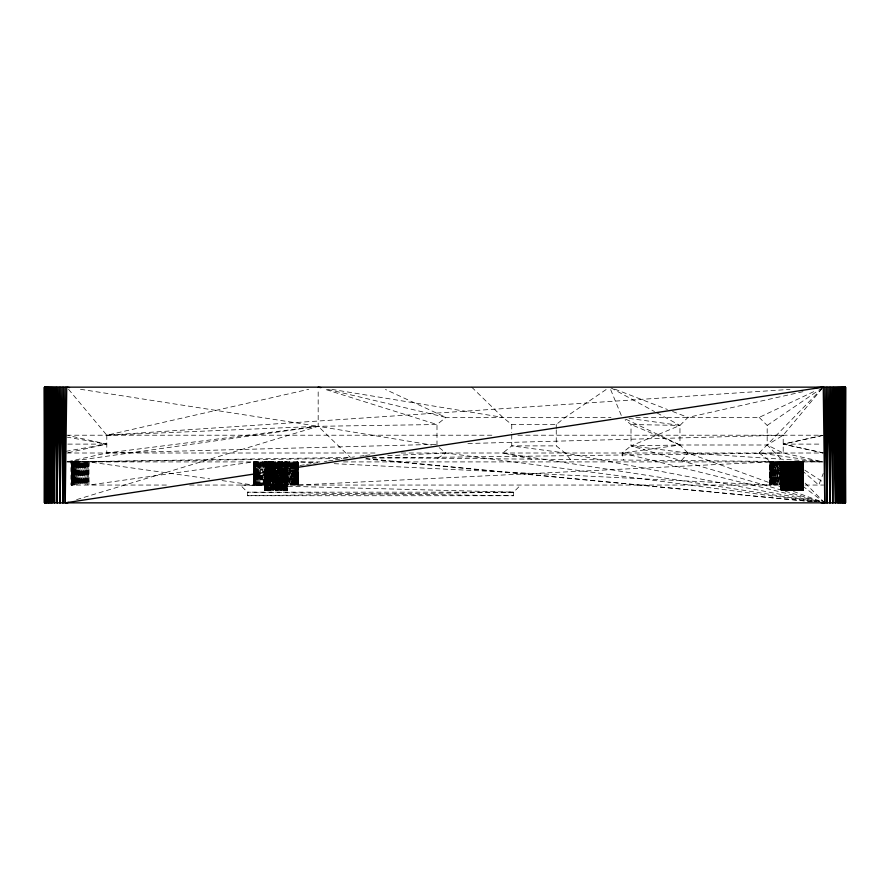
<?xml version="1.0" encoding="UTF-8"?>
<svg xmlns="http://www.w3.org/2000/svg" width="890" height="890" viewBox="0 0 890 890"><rect width="100%" height="100%" fill="white"/><g stroke="black" fill="none" stroke-linecap="round" stroke-linejoin="round"><path stroke-width="0.67" stroke-dasharray="4.45 3.34" d="M334.217 463.679L769.85 485.05L770.061 461.91L770.317 485.05L770.673 461.91L771.129 485.05L771.697 461.91L772.342 485.05L773.087 461.91L773.922 485.05L774.845 461.91L775.835 485.05L776.914 461.91L778.06 485.05L779.273 461.91L780.541 485.05L781.865 461.91L782.099 490.39L782.466 461.91L782.877 490.39L783.334 461.91L783.834 490.39L784.368 461.91L784.947 490.39L785.558 461.91L786.204 490.39L786.882 461.91L787.572 490.39L788.295 461.91L789.03 490.39L789.786 461.91L790.554 490.39L790.587 461.91L792.1 485.05M297.761 470.076L298.094 485.05L769.85 461.91L770.061 485.05L770.317 461.91L770.673 485.05L771.129 461.91L771.697 485.05L772.342 461.91L773.087 485.05L773.922 461.91L774.845 485.05L775.835 461.91L776.914 485.05L778.06 461.91L779.273 485.05L780.541 461.91L781.865 485.05L783.233 461.91L784.646 485.05L786.093 461.91L787.572 485.05L789.074 461.91L789.786 490.39L790.554 461.91L791.321 490.39L791.344 461.91L792.1 490.39L792.879 461.91L793.646 490.39L794.414 461.91L795.171 490.39L795.905 461.91L796.628 490.39L797.318 461.91L797.996 490.39L798.642 461.91L799.253 490.39L799.832 461.91L800.366 490.39L800.866 461.91L801.323 490.39L801.734 461.91L802.101 490.39L802.413 461.91L802.68 490.39L802.891 461.91L803.058 490.39L803.169 461.91L803.214 490.39L780.986 490.39L780.975 461.91L781.142 490.39L781.309 461.91L781.52 490.39L781.787 461.91L783.233 485.05L784.646 461.91L786.093 485.05L787.572 461.91L789.074 485.05L790.587 461.91L791.321 490.39L792.1 461.91L823.105 482.069M166.408 485.05L71.2 485.05L71.245 461.91L71.367 485.05L71.567 461.91L71.856 485.05L72.224 461.91L72.668 485.05L73.191 461.91L73.792 485.05L74.46 461.91L75.194 485.05L75.995 461.91L76.852 485.05L77.764 461.91L78.732 485.05L79.755 461.91L80.812 485.05L81.913 461.91L83.037 485.05L84.194 461.91L85.373 485.05L86.575 461.91L87.787 485.05L89 461.91L209.74 478.876M222.088 480.611L253.65 485.05L253.672 475.527M253.672 474.159L253.706 461.91L89 485.05L87.787 461.91L86.575 485.05L85.373 461.91L84.194 485.05L83.037 461.91L81.913 485.05L80.812 461.91L79.755 485.05L78.732 461.91L77.764 485.05L76.852 461.91L75.995 485.05L75.194 461.91L74.46 485.05L73.792 461.91L73.191 485.05L72.668 461.91L72.224 485.05L71.856 461.91L71.567 485.05L71.367 461.91L71.245 485.05L71.2 461.91L71.245 485.05M268.257 474.159L267.567 485.05L266.9 474.159L266.143 485.05L266.143 471.433L265.899 490.39L265.687 471.4L265.587 490.39L265.409 471.4L265.32 490.39L265.175 471.4L265.109 490.39L264.998 471.4L264.942 490.39L264.875 471.4L264.831 490.39L264.82 471.4L264.831 490.39L287.014 490.39L287.014 461.91L288.338 485.05L289.595 461.91L290.785 485.05L291.508 470.076M268.257 472.801L267.567 461.91L266.9 472.801L266.143 461.91L265.498 472.801L264.775 461.91L264.152 472.801M298.094 485.05L298.139 467.35L298.15 485.05L298.117 470.076M297.85 468.719L297.939 461.91L297.983 468.719L298.094 461.91L298.139 465.993L298.15 461.91L316.184 462.8M769.85 485.05L769.85 461.91M781.865 485.05L781.865 461.91L781.787 490.39L781.898 461.91L782.099 490.39L782.221 461.91L782.466 490.39L782.599 461.91L782.877 490.39L783.011 461.91L783.334 490.39L783.467 461.91L783.834 490.39L783.968 461.91L784.368 490.39L784.502 461.91L784.947 490.39L785.08 461.91L785.558 490.39L785.681 461.91L786.204 490.39L786.315 461.91L786.882 490.39L786.982 461.91L787.572 490.39L787.672 461.91L788.295 490.39L788.373 461.91L789.03 490.39L789.096 461.91L789.786 490.39L789.842 461.91L790.554 490.39L790.821 461.91L791.321 490.39L791.588 461.91L792.1 490.39L792.1 461.91L792.879 490.39L793.124 461.91L793.646 490.39L793.635 461.91L794.414 490.39L794.392 461.91L795.171 490.39L795.393 461.91L795.905 490.39L796.116 461.91L796.628 490.39L796.828 461.91L797.318 490.39L797.518 461.91L797.996 490.39L798.174 461.91L798.642 490.39L798.808 461.91L799.253 490.39L799.398 461.91L799.832 490.39L799.965 461.91L800.366 490.39L800.488 461.91L800.866 490.39L800.978 461.91L801.323 490.39L801.423 461.91L801.734 490.39L801.823 461.91L802.101 490.39L802.168 461.91L802.413 490.39L802.469 461.91L802.68 490.39L802.724 461.91L802.891 490.39L802.891 461.91L803.058 490.39L803.058 461.91L803.169 490.39L803.147 461.91L802.891 490.39L802.68 461.91L802.413 490.39L802.101 461.91L801.734 490.39L801.323 461.91L800.866 490.39L800.366 461.91L799.832 490.39L799.253 461.91L798.642 490.39L797.996 461.91L797.318 490.39L796.628 461.91L795.905 490.39L795.171 461.91L794.414 490.39L793.635 461.91L792.879 490.39L792.356 461.91L792.1 490.39L791.321 461.91L790.554 490.39L790.053 461.91L789.786 490.39L789.308 461.91L789.03 490.39L788.562 461.91L788.295 490.39L787.839 461.91L787.572 490.39L787.138 461.91L786.882 490.39L786.46 461.91L786.204 490.39L785.814 461.91L785.558 490.39L785.08 461.91L784.947 490.39L784.602 461.91L784.368 490.39L783.968 461.91L783.834 490.39L783.467 461.91L783.334 490.39L783.011 461.91L782.877 490.39L782.599 461.91L782.466 490.39L782.221 461.91L782.099 490.39L781.898 461.91L781.787 490.39L781.631 461.91L781.52 490.39L781.398 461.91L781.309 490.39L781.142 461.91L781.031 490.39L780.997 461.91L781.142 490.39L781.22 461.91L781.309 490.39L781.52 461.91L781.787 490.39L782.099 461.91L782.466 490.39L782.877 461.91L783.334 490.39L783.834 461.91L784.368 490.39L784.947 461.91L785.558 490.39L786.204 461.91L786.882 490.39L787.572 461.91L788.295 490.39L789.03 461.91L790.587 485.05L792.1 461.91L818.8 485.05L823.25 473.48M781.387 461.91L781.309 490.39L781.309 461.91M803.169 490.39L803.169 461.91M264.775 470.076L264.831 461.91L265.398 470.042L265.32 461.91M284.566 467.339L284.666 461.91L285.123 490.39L285.534 461.91L285.901 490.39L286.213 461.91L286.48 490.39L286.691 461.91L286.858 490.39L286.969 461.91L285.657 485.05L284.822 471.433M284.288 468.696L284.666 490.39L285.123 461.91L285.534 490.39L285.901 461.91L286.213 490.39L286.48 461.91L286.691 490.39L286.858 461.91L286.969 490.39L286.969 461.91L286.981 490.39L286.969 461.91M253.672 472.801L253.706 485.05L253.973 475.527M254.006 474.159L253.861 461.91L253.784 474.159L253.706 461.91L253.672 471.433M265.509 470.042L265.587 461.91M793.646 461.91L793.646 490.39L793.891 461.91L794.414 490.39L794.648 461.91L795.171 490.39L795.171 461.91L795.171 490.39M265.81 470.042L265.899 461.91L266.01 470.042M802.101 490.39L802.413 461.91M253.995 474.159L254.139 461.91L254.34 474.159L254.507 461.91L254.763 474.159L254.996 461.91L255.297 474.159L255.575 461.91L255.931 474.159L256.253 461.91L256.665 474.159M266.388 470.042L266.143 461.91M297.416 470.076L297.661 485.05L297.839 470.076M797.284 461.91L797.318 490.39L797.952 461.91L797.996 490.39L798.597 461.91L798.642 490.39L799.209 461.91L799.253 490.39L799.787 461.91L799.832 490.39L800.321 461.91L800.366 490.39L800.822 461.91L801.323 490.39L801.69 461.91L801.734 490.39L801.734 461.91M266.021 471.4L266.266 490.39L266.544 471.4M266.555 470.042L266.677 461.91L266.811 470.042M254.028 475.527L254.139 485.05L254.295 475.527L254.507 485.05L255.23 475.527M266.399 471.4L266.677 490.39L266.978 471.4M267 470.042L267.134 461.91L267.278 470.042M296.982 470.076L297.293 485.05L297.527 470.076M297.549 468.719L297.661 461.91L297.738 468.719M266.833 471.4L267.134 490.39L267.467 471.4M267.634 461.91L267.79 470.042M283.187 468.696L283.632 490.39L283.632 468.696L284.166 490.39L284.544 468.696M267.3 471.4L267.634 490.39L267.99 471.4M268.024 470.042L268.168 461.91L268.335 470.042M283.632 490.39L284.043 468.696L284.166 490.39M284.166 461.91L283.721 470.076M267.812 471.4L268.168 490.39L268.558 471.4M268.58 470.042L268.747 461.91L268.925 470.042M277.591 471.433L278.225 461.91L278.971 490.39L279.705 461.91L280.428 490.39L281.118 461.91L281.796 490.39L282.442 461.91L283.053 490.39L283.487 468.696M283.521 467.339L283.632 461.91M296.437 470.076L296.804 485.05L297.115 470.076M297.149 468.719L297.293 461.91L297.394 468.719M268.368 471.4L268.747 490.39L269.158 471.4M269.192 470.042L269.358 461.91L269.548 470.042M268.958 471.4L269.358 490.39L269.792 471.4M269.826 470.042L270.004 461.91L270.193 470.042M277.669 470.042L278.214 490.39L278.971 461.91L279.705 490.39L280.428 461.91L281.118 490.39L281.796 461.91L282.442 490.39L282.909 468.696M283.053 461.91L283.165 467.339M269.581 471.4L270.004 490.39L270.682 461.91L271.372 490.39L272.095 461.91L272.829 490.39L273.586 461.91L275.121 485.05M270.226 471.4L270.682 490.39L271.372 461.91L272.095 490.39L272.829 461.91L273.586 490.39L274.354 461.91L275.121 490.39L275.9 461.91L276.134 468.719M795.905 490.39L795.905 461.91L795.905 490.39L796.595 461.91L796.628 490.39L796.628 461.91M295.791 470.076L296.225 485.05L296.604 470.076M296.637 468.719L296.804 461.91L296.949 468.719M268.335 472.801L269.025 461.91L269.726 472.801L270.516 461.91L272.04 485.05L273.575 461.91L274.354 490.39L275.121 461.91L276.679 485.05L277.491 472.801L278.225 485.05L279.76 461.91L281.285 485.05L282.775 461.91L283.287 470.076M268.335 474.159L269.025 485.05L269.726 474.159L270.516 485.05L272.04 461.91L273.575 485.05L275.121 461.91L275.9 490.39L276.456 470.042M276.49 468.696L276.679 461.91L277.313 471.433M276.679 485.05L276.178 470.076L276.679 490.39L277.224 470.042M277.268 468.696L277.446 461.91L277.636 468.696M276.901 470.042L277.446 490.39L277.992 470.042M278.036 468.696L278.214 461.91L279.76 485.05L281.285 461.91L282.775 485.05L283.632 471.433M255.33 475.527L255.575 485.05L255.853 475.527M295.046 470.076L295.547 485.05L295.992 470.076M296.025 468.719L296.225 461.91L296.392 468.719M255.975 475.527L256.253 485.05L256.576 475.527M256.62 474.159L257.032 461.91L257.488 474.159M294.212 470.076L294.768 485.05L295.269 470.076M295.313 468.719L295.547 461.91L295.747 468.719M256.709 475.527L257.032 485.05L257.388 475.527M257.444 474.159L257.9 461.91L258.4 474.159L258.857 461.91L259.402 474.159L259.891 461.91L260.492 474.159M293.277 470.076L293.9 485.05L294.468 470.076M294.512 468.719L294.768 461.91L295.002 468.719M257.544 475.527L257.9 485.05L258.289 475.527M292.276 470.076L292.944 485.05L293.567 470.076M293.622 468.719L293.9 461.91L294.156 468.719M258.467 475.527L258.857 485.05L259.279 475.527M291.186 470.076L291.909 485.05L292.576 470.076M292.643 468.719L292.944 461.91L293.222 468.719M259.468 475.527L259.891 485.05L260.358 475.527M260.614 470.076L261.015 461.91L261.426 470.076M291.575 468.719L291.909 461.91L292.209 468.719M260.548 475.527L261.015 485.05L261.504 475.527M261.782 470.076L262.205 461.91L262.795 472.801L263.462 461.91L264.074 472.801M283.376 471.433L284.233 485.05L285.657 461.91L287.025 485.05L288.338 461.91L289.595 485.05L290.374 470.076M290.44 468.719L290.785 461.91L291.119 468.719M261.716 475.527L262.205 485.05L262.795 474.159L263.462 485.05L264.074 474.159M681.417 460.575L687.97 453.01L823.25 461.91L759.17 453.01L823.25 387.15L783.2 435.21L767.18 445L679.96 445L631.01 445.89L622.11 453.01L623.478 460.019M247.42 495.73L513.53 495.73L513.53 492.17L240.3 485.05L247.42 492.17L247.42 495.73L513.53 492.17L520.65 485.05M802.958 391.689L687.97 417.41L679.96 425.42L631.01 445.89L631.01 424.53L625.08 419.78M531.964 459.162L502.85 453.01L511.75 445.89L556.25 445.89L565.15 453.01L570.468 459.518M471.7 387.15L502.85 417.41L511.75 424.53L556.25 424.53L565.15 417.41L608.504 387.929M824.763 502.85L767.18 445L767.18 425.42L822.104 387.929M437.646 458.261L445.89 453.01L816.497 501.76M635.827 417.41L759.17 417.41L815.707 390.71M76.607 499.624L318.175 426.31L436.99 424.53L445.89 417.41L610.996 417.41M68.53 389.286L106.8 435.21L308.685 389.308M68.085 452.71L106.8 444.11L68.085 435.51M68.085 461.61L106.8 453.01L318.175 426.31L431.528 444.989M401.245 453.01L823.25 453.01L783.2 444.11L823.25 435.21M823.328 452.865L783.2 444.11L823.328 435.366M65.904 451.308L106.8 444.11L67.262 437.157M295.714 466.171L298.45 465.737M299.819 465.514L305.292 464.647M306.649 464.424L312.123 463.557M313.491 463.334L318.965 462.466M324.427 461.587L327.164 461.154M328.532 460.931L334.006 460.063M335.374 459.841L347.678 457.883M66.75 461.91L318.175 426.31L350.415 457.438M819.557 500.948L687.97 453.01L679.96 445L622.11 453.01L819.401 501.526M351.784 457.26L354.531 456.893M360.027 456.158L364.155 455.613M365.523 455.424L371.03 454.69M435.978 444.344L106.8 453.01L106.8 435.21L789.986 389.386M387.773 455.702L445.89 453.01L436.99 445.89L436.99 424.53L324.772 389.23M106.8 435.21L318.175 426.31L318.175 389.853M467.918 443.509L783.2 435.21L783.2 453.01L821.915 461.61M348.235 457.438L68.141 461.888L341.671 458.495M372.209 458.116L783.2 453.01L767.18 445M66.75 435.21L494.306 435.21M517.913 435.21L821.87 435.21M67.862 444.11L106.8 444.11M783.2 444.11L822.138 444.11M66.75 453.01L377.638 453.01M67.262 461.91L319.844 461.91M343.484 461.91L823.25 461.91L372.565 457.649M189.681 485.05L823.595 485.05M513.53 492.17L247.42 492.17L513.53 495.73M365.623 458.895L813.705 501.793L366.391 458.617M687.97 453.01L631.01 445.89L819.456 501.293M628.996 418.367L679.96 425.42L679.96 445L631.01 424.53L679.96 425.42L655.719 412.226M502.85 453.01L817.921 501.793M80.489 389.286L318.175 426.31M331.859 389.386L502.85 417.41M819.334 501.804L565.15 453.01L511.75 445.89L511.75 433.875M327.587 389.375L445.89 417.41L385.503 389.475M614.79 389.13L667.422 409.478M672.562 411.458L687.97 417.41M625.803 419.168L679.96 445M610.863 387.806L654.506 411.558M759.17 453.01L823.673 502.016M759.17 417.41L767.18 425.42M610.685 389.675L621.587 416.153M284.233 461.91L284.733 470.076M266.143 485.05L265.498 474.159L264.775 485.05L264.152 474.159M275.9 485.05L275.121 461.91L275.121 490.39M276.857 468.696L276.679 461.91L276.679 468.719M276.089 468.696L275.9 461.91L275.9 490.39M802.925 461.91L803.058 490.39M298.094 461.91L298.117 468.719M802.869 461.91L802.891 490.39M801.323 461.91L801.323 490.39M800.866 461.91L800.866 490.39M800.366 461.91L800.366 490.39M799.832 461.91L799.832 490.39M799.253 461.91L799.253 490.39M798.642 461.91L798.642 490.39M797.996 461.91L797.996 490.39M797.318 461.91L797.318 490.39M794.414 461.91L794.414 490.39M792.879 461.91L792.879 490.39M791.321 461.91L791.321 490.39M790.587 461.91L790.554 490.39M789.786 461.91L789.786 490.39M789.074 485.05L789.074 461.91L789.03 490.39M788.295 461.91L788.295 490.39M787.572 461.91L787.572 490.39M786.882 461.91L786.882 490.39M786.204 461.91L786.204 490.39M786.093 461.91L786.093 485.05M785.558 461.91L785.558 490.39M784.947 461.91L784.947 490.39M784.646 461.91L784.646 485.05M784.368 461.91L784.368 490.39M783.834 461.91L783.834 490.39M783.334 461.91L783.334 490.39M783.233 461.91L783.233 485.05M782.877 461.91L782.877 490.39M782.466 461.91L782.466 490.39M782.099 461.91L782.099 490.39M781.52 461.91L781.52 490.39M781.142 461.91L781.142 490.39M780.541 461.91L780.541 485.05M779.273 461.91L779.273 485.05M778.06 461.91L778.06 485.05M776.914 461.91L776.914 485.05M775.835 461.91L775.835 485.05M774.845 461.91L774.845 485.05M773.922 461.91L773.922 485.05M773.087 461.91L773.087 485.05M772.342 461.91L772.342 485.05M771.697 461.91L771.697 485.05M771.129 461.91L771.129 485.05M770.673 461.91L770.673 485.05M770.317 461.91L770.317 485.05M770.061 461.91L770.061 485.05M556.25 424.53L556.25 428.535M556.25 429.87L556.25 445.89M511.75 424.53L511.75 432.54M297.939 461.91L297.939 465.993M297.939 467.35L297.939 485.05M297.661 461.91L297.661 465.993M297.661 467.35L297.661 485.05M297.293 461.91L297.293 465.993M297.293 467.35L297.293 485.05M296.804 461.91L296.804 465.993M296.804 467.35L296.804 485.05M296.225 461.91L296.225 465.993M296.225 467.35L296.225 485.05M295.547 461.91L295.547 465.993M295.547 467.35L295.547 485.05M294.768 461.91L294.768 465.993M294.768 467.35L294.768 485.05M293.9 461.91L293.9 465.993M293.9 467.35L293.9 485.05M292.944 461.91L292.944 465.993M292.944 467.35L292.944 485.05M291.909 461.91L291.909 465.993M291.909 467.35L291.909 485.05M290.785 461.91L290.785 465.993M290.785 467.35L290.785 485.05M289.595 461.91L289.595 485.05M288.338 461.91L288.338 485.05M286.858 461.91L286.858 490.39M286.691 461.91L286.691 490.39M286.48 461.91L286.48 490.39M286.213 461.91L286.213 490.39M285.901 461.91L285.901 490.39M285.534 461.91L285.534 490.39M285.123 461.91L285.123 490.39M284.666 461.91L284.666 467.339M284.666 468.696L284.666 490.39M284.233 468.719L284.233 485.05M283.053 468.696L283.053 490.39M282.775 461.91L282.775 467.35M282.775 468.719L282.775 485.05M282.442 461.91L282.442 490.39M281.796 461.91L281.796 490.39M281.285 461.91L281.285 485.05M281.118 461.91L281.118 490.39M280.428 461.91L280.428 490.39M279.76 461.91L279.76 485.05M279.705 461.91L279.705 490.39M278.971 461.91L278.971 490.39M278.214 461.91L278.214 490.39M277.446 461.91L277.446 468.696M277.446 470.042L277.446 490.39M276.679 470.042L276.679 490.39M274.354 461.91L274.354 490.39M273.586 461.91L273.586 490.39M272.829 461.91L272.829 490.39M272.095 461.91L272.095 490.39M271.372 461.91L271.372 490.39M270.682 461.91L270.682 490.39M270.516 461.91L270.516 485.05M270.004 461.91L270.004 470.042M270.004 471.4L270.004 490.39M269.358 461.91L269.358 470.042M269.358 471.4L269.358 490.39M269.025 461.91L269.025 470.076M269.025 471.433L269.025 485.05M268.747 461.91L268.747 470.042M268.747 471.4L268.747 490.39M268.168 461.91L268.168 470.042M268.168 471.4L268.168 490.39M267.634 471.4L267.634 490.39M267.134 461.91L267.134 470.042M267.134 471.4L267.134 490.39M266.677 461.91L266.677 470.042M266.677 471.4L266.677 490.39M266.266 461.91L266.266 470.042M266.266 471.4L266.266 490.39M265.899 461.91L265.899 470.042M265.899 471.4L265.899 490.39M265.587 471.4L265.587 490.39M265.32 471.4L265.32 490.39M265.109 461.91L265.109 470.042M265.109 471.4L265.109 490.39M264.942 461.91L264.942 470.042M264.942 471.4L264.942 490.39M264.786 471.4L264.786 490.39M263.462 461.91L263.462 470.076M263.462 471.433L263.462 485.05M262.205 461.91L262.205 470.076M262.205 475.527L262.205 485.05M261.015 461.91L261.015 470.076M261.015 475.527L261.015 485.05M259.891 461.91L259.891 471.433M259.891 472.801L259.891 485.05M258.857 461.91L258.857 471.433M258.857 472.801L258.857 485.05M257.9 461.91L257.9 471.433M257.9 472.801L257.9 485.05M257.032 461.91L257.032 471.433M257.032 472.801L257.032 485.05M256.253 461.91L256.253 471.433M256.253 472.801L256.253 485.05M255.575 461.91L255.575 471.433M255.575 472.801L255.575 485.05M254.996 461.91L254.996 471.433M254.996 472.801L254.996 485.05M254.507 461.91L254.507 471.433M254.507 472.801L254.507 485.05M254.139 461.91L254.139 471.433M254.139 472.801L254.139 485.05M253.861 461.91L253.861 471.433M253.861 472.801L253.861 485.05M253.65 461.91L253.65 485.05M89 461.91L89 485.05M87.787 461.91L87.787 485.05M86.575 461.91L86.575 485.05M85.373 461.91L85.373 485.05M84.194 461.91L84.194 485.05M83.037 461.91L83.037 485.05M81.913 461.91L81.913 485.05M80.812 461.91L80.812 485.05M79.755 461.91L79.755 485.05M78.732 461.91L78.732 485.05M77.764 461.91L77.764 485.05M76.852 461.91L76.852 485.05M75.995 461.91L75.995 485.05M75.194 461.91L75.194 485.05M74.46 461.91L74.46 485.05M73.792 461.91L73.792 485.05M73.191 461.91L73.191 485.05M72.668 461.91L72.668 485.05M72.224 461.91L72.224 485.05M71.856 461.91L71.856 485.05M71.567 461.91L71.567 485.05M71.367 461.91L71.367 485.05M781.031 461.91L781.031 490.39L780.986 461.91M802.68 490.39L802.647 461.91L802.68 490.39"/><path stroke-width="1.33" d="M845.033 387.15L845.444 502.85L845.5 387.15L845.166 502.85L844.677 387.15L844.443 502.85L843.653 387.15L843.653 502.85L843.008 387.15L842.63 502.85L841.428 387.15L840.972 502.85L839.515 387.15L838.97 502.85L837.29 387.15L837.29 502.85L836.077 387.15L835.443 502.85L833.485 387.15L832.795 502.85L830.704 387.15L829.981 502.85L827.778 387.15L827.033 502.85L824.763 387.15L824.763 502.85L820.625 502.45L824.763 502.85L823.25 387.15L65.237 502.85L63.724 387.15L62.968 502.85L60.743 387.15L60.019 502.85L57.883 387.15L57.205 502.85L55.191 387.15L54.557 502.85L52.71 387.15L52.71 502.85L51.564 387.15L51.03 502.85L49.495 387.15L49.495 502.85L48.572 387.15L48.16 502.85L46.992 387.15L46.669 502.85L45.779 387.15L45.557 502.85L44.967 387.15L44.834 502.85L44.711 387.15L44.556 502.85L44.556 387.15L845.5 387.15L845.5 502.85L44.522 502.85L44.5 387.15L44.834 502.85L44.945 476.684M65.993 502.85L68.73 502.416M816.319 387.617L823.25 387.15M824.763 502.85L822.048 502.327M69.498 387.573L66.75 387.15L65.237 502.85L65.237 387.15M318.175 387.15L320.912 387.595M834.809 387.15L835.443 502.85M832.117 387.15L832.795 502.85M829.258 387.15L829.981 502.85M826.276 387.15L827.033 502.85M62.222 387.15L62.968 502.85M59.296 387.15L60.019 502.85M56.515 387.15L57.205 502.85M53.923 387.15L54.557 502.85M840.505 387.15L840.972 502.85M838.436 387.15L838.97 502.85M50.485 387.15L51.03 502.85M47.737 387.15L48.16 502.85M844.221 387.15L844.443 502.85M842.263 387.15L842.63 502.85M46.347 387.15L46.669 502.85M45.323 387.15L45.557 502.85M44.5 387.15L44.556 502.85"/></g></svg>
